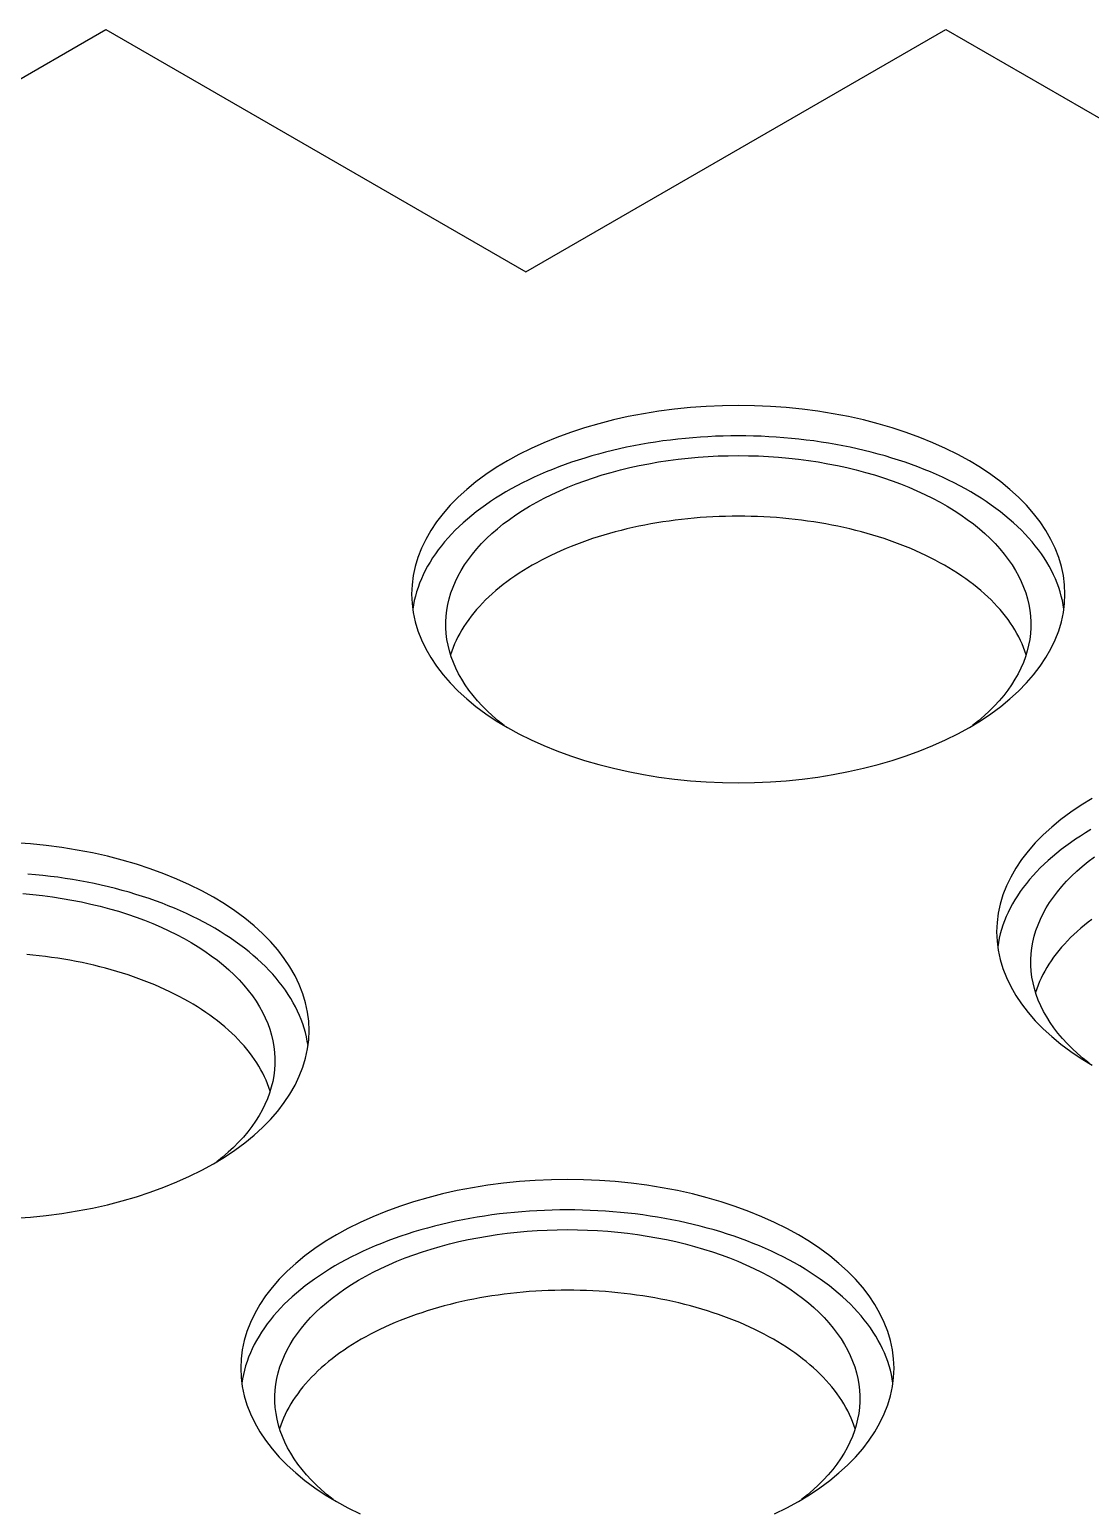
# Model space of a CAD drawing. Extents: x 1.5 to 17.7, y 2.4 to 12.
# Drawn here: x 8.063 to 9.849, y 9.505 to 11.996 of the extents above; entities that cross this region are included whole.
import ezdxf

# ---------------------------------------------------------------- set-up
doc = ezdxf.new("R2010")
doc.units = 0
doc.layers.get('0').update_dxf_attribs({"linetype": 'CONTINUOUS'})

# ---------------------------------------------------------------- blocks, each defined once
blk = doc.blocks.new('A$C44197991')
at = {"color": 0, "linetype": 'CONTINUOUS', "extrusion": (-2e-16, 0.816497, 0.57735)}
for p, q in [((3.6331, -0.1675), (10.3506, 3.7108)), ((10.3506, 3.7108), (11.0577, 3.3026)), ((11.0577, 3.3026), (11.7648, 3.7108)), ((11.7648, 3.7108), (19.8965, -0.984))]:
    blk.add_line(p, q, dxfattribs=at)
at = {"color": 0, "linetype": 'CONTINUOUS'}
for points in [[(11.8043, 2.5355, 0), (11.8229, 2.5468, 0), (11.8405, 2.5586, 0), (11.8571, 2.5709, 0), (11.8727, 2.5836, 0), (11.8871, 2.5968, 0), (11.9004, 2.6104, 0), (11.9125, 2.6243, 0), (11.9235, 2.6385, 0), (11.9332, 2.6531, 0), (11.9417, 2.6679, 0), (11.9489, 2.6829, 0), (11.9548, 2.6981, 0), (11.9594, 2.7135, 0), (11.9627, 2.7289, 0), (11.9647, 2.7445, 0), (11.9653, 2.7601, 0), (11.9647, 2.7756, 0), (11.9627, 2.7912, 0), (11.9594, 2.8066, 0), (11.9548, 2.822, 0), (11.9489, 2.8372, 0), (11.9417, 2.8522, 0), (11.9332, 2.867, 0), (11.9235, 2.8816, 0), (11.9125, 2.8958, 0), (11.9004, 2.9097, 0), (11.8871, 2.9233, 0), (11.8727, 2.9365, 0), (11.8571, 2.9492, 0), (11.8405, 2.9615, 0), (11.8229, 2.9733, 0), (11.8043, 2.9846, 0), (11.7847, 2.9953, 0), (11.7643, 3.0055, 0), (11.743, 3.0151, 0), (11.7209, 3.0241, 0), (11.6981, 3.0324, 0), (11.6746, 3.0401, 0), (11.6505, 3.0471, 0), (11.6258, 3.0534, 0), (11.6006, 3.059, 0), (11.575, 3.0639, 0), (11.549, 3.0681, 0), (11.5226, 3.0715, 0), (11.4961, 3.0742, 0), (11.4693, 3.0761, 0), (11.4423, 3.0772, 0), (11.4153, 3.0776, 0), (11.3884, 3.0772, 0), (11.3614, 3.0761, 0), (11.3346, 3.0742, 0), (11.308, 3.0715, 0), (11.2817, 3.0681, 0), (11.2557, 3.0639, 0), (11.2301, 3.059, 0), (11.2049, 3.0534, 0), (11.1802, 3.0471, 0), (11.1561, 3.0401, 0), (11.1326, 3.0324, 0), (11.1098, 3.0241, 0), (11.0877, 3.0151, 0), (11.0664, 3.0055, 0), (11.046, 2.9953, 0), (11.0264, 2.9846, 0), (11.0078, 2.9733, 0), (10.9902, 2.9615, 0), (10.9736, 2.9492, 0), (10.958, 2.9365, 0), (10.9436, 2.9233, 0), (10.9303, 2.9097, 0), (10.9182, 2.8958, 0), (10.9072, 2.8816, 0), (10.8975, 2.867, 0), (10.889, 2.8522, 0), (10.8818, 2.8372, 0), (10.8759, 2.822, 0), (10.8713, 2.8066, 0), (10.868, 2.7912, 0), (10.866, 2.7756, 0), (10.8653, 2.7601, 0), (10.866, 2.7445, 0), (10.868, 2.7289, 0), (10.8713, 2.7135, 0), (10.8759, 2.6981, 0), (10.8818, 2.6829, 0), (10.889, 2.6679, 0), (10.8975, 2.6531, 0), (10.9072, 2.6385, 0), (10.9182, 2.6243, 0), (10.9303, 2.6104, 0), (10.9436, 2.5968, 0), (10.958, 2.5836, 0), (10.9736, 2.5709, 0), (10.9902, 2.5586, 0), (11.0078, 2.5468, 0), (11.0264, 2.5355, 0), (11.046, 2.5248, 0), (11.0664, 2.5146, 0), (11.0877, 2.505, 0), (11.1098, 2.496, 0), (11.1326, 2.4877, 0), (11.1561, 2.48, 0), (11.1802, 2.473, 0), (11.2049, 2.4667, 0), (11.2301, 2.4611, 0), (11.2557, 2.4562, 0), (11.2817, 2.452, 0), (11.308, 2.4486, 0), (11.3346, 2.4459, 0), (11.3614, 2.444, 0), (11.3884, 2.4429, 0), (11.4153, 2.4425, 0), (11.4423, 2.4429, 0), (11.4693, 2.444, 0), (11.4961, 2.4459, 0), (11.5226, 2.4486, 0), (11.549, 2.452, 0), (11.575, 2.4562, 0), (11.6006, 2.4611, 0), (11.6258, 2.4667, 0), (11.6505, 2.473, 0), (11.6746, 2.48, 0), (11.6981, 2.4877, 0), (11.7209, 2.496, 0), (11.743, 2.505, 0), (11.7643, 2.5146, 0), (11.7847, 2.5248, 0), (11.8043, 2.5355, 0)], [(11.9636, 2.7345, 0), (11.9624, 2.7419, 0), (11.9609, 2.7492, 0), (11.9591, 2.7566, 0), (11.9571, 2.7639, 0), (11.9547, 2.7711, 0), (11.9521, 2.7784, 0), (11.9491, 2.7856, 0), (11.9459, 2.7927, 0), (11.9424, 2.7998, 0), (11.9386, 2.8069, 0), (11.9345, 2.8139, 0), (11.9301, 2.8209, 0), (11.9255, 2.8277, 0), (11.9205, 2.8346, 0), (11.9153, 2.8413, 0), (11.9099, 2.848, 0), (11.9041, 2.8546, 0), (11.8981, 2.8612, 0), (11.8919, 2.8676, 0), (11.8853, 2.874, 0), (11.8786, 2.8802, 0), (11.8715, 2.8864, 0), (11.8642, 2.8925, 0), (11.8567, 2.8985, 0), (11.849, 2.9044, 0), (11.841, 2.9101, 0), (11.8327, 2.9158, 0), (11.8243, 2.9214, 0), (11.8156, 2.9268, 0), (11.8067, 2.9321, 0), (11.7976, 2.9373, 0), (11.7883, 2.9424, 0), (11.7788, 2.9474, 0), (11.7691, 2.9522, 0), (11.7592, 2.9569, 0), (11.7491, 2.9614, 0), (11.7388, 2.9659, 0), (11.7284, 2.9701, 0), (11.7178, 2.9743, 0), (11.707, 2.9783, 0), (11.696, 2.9821, 0), (11.685, 2.9858, 0), (11.6737, 2.9893, 0), (11.6623, 2.9928, 0), (11.6508, 2.996, 0), (11.6392, 2.9991, 0), (11.6274, 3.002, 0), (11.6156, 3.0048, 0), (11.6036, 3.0074, 0), (11.5915, 3.0099, 0), (11.5793, 3.0121, 0), (11.567, 3.0143, 0), (11.5547, 3.0162, 0), (11.5423, 3.018, 0), (11.5298, 3.0196, 0), (11.5172, 3.0211, 0), (11.5046, 3.0224, 0), (11.4919, 3.0235, 0), (11.4792, 3.0244, 0), (11.4665, 3.0252, 0), (11.4537, 3.0258, 0), (11.441, 3.0262, 0), (11.4282, 3.0265, 0), (11.4153, 3.0266, 0), (11.4025, 3.0265, 0), (11.3897, 3.0262, 0), (11.377, 3.0258, 0), (11.3642, 3.0252, 0), (11.3515, 3.0244, 0), (11.3388, 3.0235, 0), (11.3261, 3.0224, 0), (11.3135, 3.0211, 0), (11.3009, 3.0196, 0), (11.2884, 3.018, 0), (11.276, 3.0162, 0), (11.2636, 3.0143, 0), (11.2514, 3.0121, 0), (11.2392, 3.0099, 0), (11.2271, 3.0074, 0), (11.2151, 3.0048, 0), (11.2033, 3.002, 0), (11.1915, 2.9991, 0), (11.1799, 2.996, 0), (11.1684, 2.9928, 0), (11.157, 2.9893, 0), (11.1457, 2.9858, 0), (11.1347, 2.9821, 0), (11.1237, 2.9783, 0), (11.1129, 2.9743, 0), (11.1023, 2.9701, 0), (11.0919, 2.9659, 0), (11.0816, 2.9614, 0), (11.0715, 2.9569, 0), (11.0616, 2.9522, 0), (11.0519, 2.9474, 0), (11.0424, 2.9424, 0), (11.0331, 2.9373, 0), (11.024, 2.9321, 0), (11.0151, 2.9268, 0), (11.0064, 2.9214, 0), (10.998, 2.9158, 0), (10.9897, 2.9101, 0), (10.9817, 2.9044, 0), (10.974, 2.8985, 0), (10.9665, 2.8925, 0), (10.9592, 2.8864, 0), (10.9521, 2.8802, 0), (10.9454, 2.874, 0), (10.9388, 2.8676, 0), (10.9326, 2.8612, 0), (10.9266, 2.8546, 0), (10.9208, 2.848, 0), (10.9154, 2.8413, 0), (10.9102, 2.8346, 0), (10.9052, 2.8277, 0), (10.9006, 2.8209, 0), (10.8962, 2.8139, 0), (10.8921, 2.8069, 0), (10.8883, 2.7998, 0), (10.8848, 2.7927, 0), (10.8816, 2.7856, 0), (10.8786, 2.7784, 0), (10.876, 2.7711, 0), (10.8736, 2.7639, 0), (10.8715, 2.7566, 0), (10.8698, 2.7492, 0), (10.8683, 2.7419, 0), (10.8671, 2.7345, 0)], [(11.0209, 2.5388, 0), (11.0109, 2.5467, 0), (11.0015, 2.5549, 0), (10.9925, 2.5633, 0), (10.984, 2.5718, 0), (10.9761, 2.5805, 0), (10.9686, 2.5893, 0), (10.9617, 2.5983, 0), (10.9554, 2.6074, 0), (10.9496, 2.6167, 0), (10.9443, 2.626, 0), (10.9396, 2.6355, 0), (10.9355, 2.645, 0), (10.9319, 2.6546, 0), (10.929, 2.6643, 0), (10.9266, 2.674, 0), (10.9248, 2.6838, 0), (10.9236, 2.6936, 0), (10.9229, 2.7035, 0), (10.9229, 2.7133, 0), (10.9235, 2.7231, 0), (10.9246, 2.7329, 0), (10.9263, 2.7427, 0), (10.9286, 2.7524, 0), (10.9315, 2.7621, 0), (10.935, 2.7717, 0), (10.939, 2.7813, 0), (10.9436, 2.7908, 0), (10.9488, 2.8001, 0), (10.9545, 2.8094, 0), (10.9608, 2.8185, 0), (10.9676, 2.8275, 0), (10.975, 2.8364, 0), (10.9829, 2.8451, 0), (10.9913, 2.8537, 0), (11.0002, 2.862, 0), (11.0096, 2.8702, 0), (11.0195, 2.8782, 0), (11.0299, 2.886, 0), (11.0407, 2.8936, 0), (11.052, 2.901, 0), (11.0637, 2.9081, 0), (11.0758, 2.915, 0), (11.0884, 2.9217, 0), (11.1013, 2.9281, 0), (11.1146, 2.9342, 0), (11.1283, 2.9401, 0), (11.1423, 2.9457, 0), (11.1566, 2.951, 0), (11.1712, 2.956, 0), (11.1862, 2.9607, 0), (11.2014, 2.9651, 0), (11.2168, 2.9693, 0), (11.2325, 2.9731, 0), (11.2484, 2.9766, 0), (11.2646, 2.9797, 0), (11.2809, 2.9826, 0), (11.2973, 2.9851, 0), (11.3139, 2.9873, 0), (11.3306, 2.9891, 0), (11.3475, 2.9907, 0), (11.3644, 2.9918, 0), (11.3813, 2.9927, 0), (11.3983, 2.9932, 0), (11.4153, 2.9934, 0), (11.4324, 2.9932, 0), (11.4494, 2.9927, 0), (11.4663, 2.9918, 0), (11.4832, 2.9907, 0), (11.5001, 2.9891, 0), (11.5168, 2.9873, 0), (11.5334, 2.9851, 0), (11.5498, 2.9826, 0), (11.5661, 2.9797, 0), (11.5823, 2.9766, 0), (11.5982, 2.9731, 0), (11.6139, 2.9693, 0), (11.6293, 2.9651, 0), (11.6445, 2.9607, 0), (11.6595, 2.956, 0), (11.6741, 2.951, 0), (11.6884, 2.9457, 0), (11.7024, 2.9401, 0), (11.7161, 2.9342, 0), (11.7294, 2.9281, 0), (11.7423, 2.9217, 0), (11.7549, 2.915, 0), (11.767, 2.9081, 0), (11.7787, 2.901, 0), (11.79, 2.8936, 0), (11.8008, 2.886, 0), (11.8112, 2.8782, 0), (11.8211, 2.8702, 0), (11.8305, 2.862, 0), (11.8394, 2.8537, 0), (11.8478, 2.8451, 0), (11.8557, 2.8364, 0), (11.863, 2.8275, 0), (11.8699, 2.8185, 0), (11.8762, 2.8094, 0), (11.8819, 2.8001, 0), (11.8871, 2.7908, 0), (11.8917, 2.7813, 0), (11.8957, 2.7717, 0), (11.8992, 2.7621, 0), (11.9021, 2.7524, 0), (11.9044, 2.7427, 0), (11.9061, 2.7329, 0), (11.9072, 2.7231, 0), (11.9078, 2.7133, 0), (11.9078, 2.7035, 0), (11.9071, 2.6936, 0), (11.9059, 2.6838, 0), (11.9041, 2.674, 0), (11.9017, 2.6643, 0), (11.8988, 2.6546, 0), (11.8952, 2.645, 0), (11.8911, 2.6355, 0), (11.8864, 2.626, 0), (11.8811, 2.6167, 0), (11.8753, 2.6074, 0), (11.869, 2.5983, 0), (11.8621, 2.5893, 0), (11.8546, 2.5805, 0), (11.8467, 2.5718, 0), (11.8382, 2.5633, 0), (11.8292, 2.5549, 0), (11.8198, 2.5467, 0), (11.8098, 2.5388, 0)], [(11.8999, 2.658, 0), (11.8978, 2.6641, 0), (11.8956, 2.6701, 0), (11.8931, 2.6761, 0), (11.8904, 2.6821, 0), (11.8874, 2.688, 0), (11.8843, 2.6939, 0), (11.8809, 2.6998, 0), (11.8773, 2.7056, 0), (11.8735, 2.7114, 0), (11.8694, 2.7171, 0), (11.8652, 2.7228, 0), (11.8607, 2.7284, 0), (11.856, 2.7339, 0), (11.8511, 2.7394, 0), (11.8461, 2.7449, 0), (11.8408, 2.7502, 0), (11.8353, 2.7555, 0), (11.8296, 2.7608, 0), (11.8237, 2.7659, 0), (11.8176, 2.771, 0), (11.8114, 2.776, 0), (11.8049, 2.7809, 0), (11.7983, 2.7858, 0), (11.7915, 2.7905, 0), (11.7845, 2.7952, 0), (11.7773, 2.7998, 0), (11.7699, 2.8043, 0), (11.7624, 2.8087, 0), (11.7548, 2.813, 0), (11.7469, 2.8172, 0), (11.7389, 2.8213, 0), (11.7308, 2.8253, 0), (11.7225, 2.8292, 0), (11.7141, 2.833, 0), (11.7055, 2.8367, 0), (11.6968, 2.8403, 0), (11.6879, 2.8438, 0), (11.679, 2.8472, 0), (11.6699, 2.8504, 0), (11.6607, 2.8535, 0), (11.6513, 2.8565, 0), (11.6419, 2.8594, 0), (11.6323, 2.8622, 0), (11.6227, 2.8649, 0), (11.6129, 2.8674, 0), (11.6031, 2.8699, 0), (11.5931, 2.8721, 0), (11.5831, 2.8743, 0), (11.573, 2.8763, 0), (11.5628, 2.8783, 0), (11.5526, 2.8801, 0), (11.5423, 2.8817, 0), (11.5319, 2.8832, 0), (11.5215, 2.8846, 0), (11.511, 2.8859, 0), (11.5005, 2.887, 0), (11.49, 2.888, 0), (11.4794, 2.8889, 0), (11.4687, 2.8896, 0), (11.4581, 2.8902, 0), (11.4474, 2.8907, 0), (11.4367, 2.891, 0), (11.426, 2.8912, 0), (11.4153, 2.8913, 0), (11.4047, 2.8912, 0), (11.394, 2.891, 0), (11.3833, 2.8907, 0), (11.3726, 2.8902, 0), (11.362, 2.8896, 0), (11.3513, 2.8889, 0), (11.3407, 2.888, 0), (11.3302, 2.887, 0), (11.3197, 2.8859, 0), (11.3092, 2.8846, 0), (11.2988, 2.8832, 0), (11.2884, 2.8817, 0), (11.2781, 2.8801, 0), (11.2679, 2.8783, 0), (11.2577, 2.8763, 0), (11.2476, 2.8743, 0), (11.2376, 2.8721, 0), (11.2276, 2.8699, 0), (11.2178, 2.8674, 0), (11.208, 2.8649, 0), (11.1984, 2.8622, 0), (11.1888, 2.8594, 0), (11.1794, 2.8565, 0), (11.17, 2.8535, 0), (11.1608, 2.8504, 0), (11.1517, 2.8472, 0), (11.1428, 2.8438, 0), (11.1339, 2.8403, 0), (11.1252, 2.8367, 0), (11.1166, 2.833, 0), (11.1082, 2.8292, 0), (11.0999, 2.8253, 0), (11.0918, 2.8213, 0), (11.0838, 2.8172, 0), (11.0759, 2.813, 0), (11.0683, 2.8087, 0), (11.0608, 2.8043, 0), (11.0534, 2.7998, 0), (11.0462, 2.7952, 0), (11.0392, 2.7905, 0), (11.0324, 2.7858, 0), (11.0258, 2.7809, 0), (11.0193, 2.776, 0), (11.0131, 2.771, 0), (11.007, 2.7659, 0), (11.0011, 2.7608, 0), (10.9954, 2.7555, 0), (10.9899, 2.7502, 0), (10.9846, 2.7449, 0), (10.9796, 2.7394, 0), (10.9747, 2.7339, 0), (10.97, 2.7284, 0), (10.9655, 2.7228, 0), (10.9613, 2.7171, 0), (10.9572, 2.7114, 0), (10.9534, 2.7056, 0), (10.9498, 2.6998, 0), (10.9464, 2.6939, 0), (10.9433, 2.688, 0), (10.9403, 2.6821, 0), (10.9376, 2.6761, 0), (10.9351, 2.6701, 0), (10.9329, 2.6641, 0), (10.9308, 2.658, 0)], [(12.0113, 2.416, 0), (11.9927, 2.4047, 0), (11.9751, 2.3929, 0), (11.9585, 2.3806, 0), (11.9429, 2.3678, 0), (11.9285, 2.3547, 0), (11.9152, 2.3411, 0), (11.9031, 2.3272, 0), (11.8921, 2.3129, 0), (11.8824, 2.2984, 0), (11.8739, 2.2836, 0), (11.8667, 2.2686, 0), (11.8608, 2.2534, 0), (11.8562, 2.238, 0), (11.8529, 2.2226, 0), (11.8509, 2.207, 0), (11.8502, 2.1914, 0), (11.8509, 2.1759, 0), (11.8529, 2.1603, 0), (11.8562, 2.1448, 0), (11.8608, 2.1295, 0), (11.8667, 2.1143, 0), (11.8739, 2.0993, 0), (11.8824, 2.0844, 0), (11.8921, 2.0699, 0), (11.9031, 2.0557, 0), (11.9152, 2.0417, 0), (11.9285, 2.0282, 0), (11.9429, 2.015, 0), (11.9585, 2.0023, 0), (11.9751, 1.99, 0), (11.9927, 1.9782, 0), (12.0113, 1.9669, 0)], [(12.0089, 2.3635, 0), (12, 2.3582, 0), (11.9913, 2.3527, 0), (11.9829, 2.3472, 0), (11.9746, 2.3415, 0), (11.9666, 2.3357, 0), (11.9589, 2.3299, 0), (11.9514, 2.3239, 0), (11.9441, 2.3178, 0), (11.937, 2.3116, 0), (11.9303, 2.3053, 0), (11.9237, 2.299, 0), (11.9175, 2.2925, 0), (11.9115, 2.286, 0), (11.9057, 2.2794, 0), (11.9003, 2.2727, 0), (11.8951, 2.2659, 0), (11.8901, 2.2591, 0), (11.8855, 2.2522, 0), (11.8811, 2.2453, 0), (11.877, 2.2383, 0), (11.8732, 2.2312, 0), (11.8697, 2.2241, 0), (11.8665, 2.2169, 0), (11.8635, 2.2097, 0), (11.8609, 2.2025, 0), (11.8585, 2.1952, 0), (11.8564, 2.1879, 0), (11.8547, 2.1806, 0), (11.8532, 2.1733, 0), (11.852, 2.1659, 0)], [(12.0058, 1.9701, 0), (11.9958, 1.9781, 0), (11.9864, 1.9863, 0), (11.9774, 1.9946, 0), (11.9689, 2.0032, 0), (11.961, 2.0118, 0), (11.9535, 2.0207, 0), (11.9466, 2.0297, 0), (11.9403, 2.0388, 0), (11.9345, 2.048, 0), (11.9292, 2.0574, 0), (11.9245, 2.0668, 0), (11.9204, 2.0764, 0), (11.9168, 2.086, 0), (11.9139, 2.0957, 0), (11.9115, 2.1054, 0), (11.9097, 2.1152, 0), (11.9085, 2.125, 0), (11.9078, 2.1348, 0), (11.9078, 2.1446, 0), (11.9084, 2.1545, 0), (11.9095, 2.1643, 0), (11.9112, 2.1741, 0), (11.9135, 2.1838, 0), (11.9164, 2.1935, 0), (11.9199, 2.2031, 0), (11.9239, 2.2127, 0), (11.9285, 2.2221, 0), (11.9337, 2.2315, 0), (11.9394, 2.2407, 0), (11.9457, 2.2499, 0), (11.9525, 2.2589, 0), (11.9599, 2.2677, 0), (11.9678, 2.2765, 0), (11.9762, 2.285, 0), (11.9851, 2.2934, 0), (11.9945, 2.3016, 0), (12.0044, 2.3096, 0), (12.0148, 2.3174, 0)], [(10.5315, 1.8007, 0), (10.5501, 1.812, 0), (10.5677, 1.8238, 0), (10.5843, 1.836, 0), (10.5999, 1.8488, 0), (10.6143, 1.862, 0), (10.6276, 1.8755, 0), (10.6398, 1.8895, 0), (10.6507, 1.9037, 0), (10.6604, 1.9182, 0), (10.6689, 1.933, 0), (10.6761, 1.9481, 0), (10.682, 1.9633, 0), (10.6866, 1.9786, 0), (10.6899, 1.9941, 0), (10.6919, 2.0096, 0), (10.6926, 2.0252, 0), (10.6919, 2.0408, 0), (10.6899, 2.0563, 0), (10.6866, 2.0718, 0), (10.682, 2.0872, 0), (10.6761, 2.1024, 0), (10.6689, 2.1174, 0), (10.6604, 2.1322, 0), (10.6507, 2.1467, 0), (10.6398, 2.161, 0), (10.6276, 2.1749, 0), (10.6143, 2.1885, 0), (10.5999, 2.2016, 0), (10.5843, 2.2144, 0), (10.5677, 2.2267, 0), (10.5501, 2.2385, 0), (10.5315, 2.2498, 0), (10.5119, 2.2605, 0), (10.4915, 2.2707, 0), (10.4702, 2.2803, 0), (10.4481, 2.2892, 0), (10.4253, 2.2976, 0), (10.4018, 2.3053, 0), (10.3777, 2.3123, 0), (10.353, 2.3186, 0), (10.3278, 2.3242, 0), (10.3022, 2.3291, 0), (10.2762, 2.3332, 0), (10.2499, 2.3367, 0), (10.2233, 2.3393, 0), (10.1965, 2.3412, 0)], [(10.1965, 1.7092, 0), (10.2233, 1.7111, 0), (10.2499, 1.7138, 0), (10.2762, 1.7172, 0), (10.3022, 1.7213, 0), (10.3278, 1.7262, 0), (10.353, 1.7318, 0), (10.3777, 1.7382, 0), (10.4018, 1.7452, 0), (10.4253, 1.7529, 0), (10.4481, 1.7612, 0), (10.4702, 1.7702, 0), (10.4915, 1.7797, 0), (10.5119, 1.7899, 0), (10.5315, 1.8007, 0)], [(12.0107, 2.2123, 0), (12.0042, 2.2074, 0), (11.998, 2.2024, 0), (11.9919, 2.1973, 0), (11.986, 2.1921, 0), (11.9803, 2.1869, 0), (11.9748, 2.1816, 0), (11.9695, 2.1762, 0), (11.9645, 2.1708, 0), (11.9596, 2.1653, 0), (11.9549, 2.1597, 0), (11.9504, 2.1541, 0), (11.9462, 2.1485, 0), (11.9421, 2.1427, 0), (11.9383, 2.137, 0), (11.9347, 2.1311, 0), (11.9313, 2.1253, 0), (11.9282, 2.1194, 0), (11.9252, 2.1134, 0), (11.9225, 2.1075, 0), (11.92, 2.1015, 0), (11.9178, 2.0954, 0), (11.9157, 2.0894, 0)], [(10.6908, 1.9997, 0), (10.6896, 2.0071, 0), (10.6881, 2.0144, 0), (10.6864, 2.0217, 0), (10.6843, 2.029, 0), (10.6819, 2.0363, 0), (10.6793, 2.0435, 0), (10.6763, 2.0507, 0), (10.6731, 2.0579, 0), (10.6696, 2.065, 0), (10.6658, 2.072, 0), (10.6617, 2.0791, 0), (10.6573, 2.086, 0), (10.6527, 2.0929, 0), (10.6477, 2.0997, 0), (10.6425, 2.1065, 0), (10.6371, 2.1132, 0), (10.6313, 2.1198, 0), (10.6253, 2.1263, 0), (10.6191, 2.1328, 0), (10.6125, 2.1391, 0), (10.6058, 2.1454, 0), (10.5987, 2.1516, 0), (10.5915, 2.1577, 0), (10.5839, 2.1637, 0), (10.5762, 2.1695, 0), (10.5682, 2.1753, 0), (10.5599, 2.181, 0), (10.5515, 2.1865, 0), (10.5428, 2.192, 0), (10.5339, 2.1973, 0), (10.5248, 2.2025, 0), (10.5155, 2.2076, 0), (10.506, 2.2125, 0), (10.4963, 2.2173, 0), (10.4864, 2.222, 0), (10.4763, 2.2266, 0), (10.466, 2.231, 0), (10.4556, 2.2353, 0), (10.445, 2.2394, 0), (10.4342, 2.2434, 0), (10.4233, 2.2473, 0), (10.4122, 2.251, 0), (10.4009, 2.2545, 0), (10.3896, 2.2579, 0), (10.378, 2.2612, 0), (10.3664, 2.2642, 0), (10.3546, 2.2672, 0), (10.3428, 2.2699, 0), (10.3308, 2.2725, 0), (10.3187, 2.275, 0), (10.3065, 2.2773, 0), (10.2943, 2.2794, 0), (10.2819, 2.2814, 0), (10.2695, 2.2832, 0), (10.257, 2.2848, 0), (10.2444, 2.2862, 0), (10.2318, 2.2875, 0), (10.2192, 2.2886, 0)], [(10.2105, 2.2558, 0), (10.2273, 2.2543, 0), (10.244, 2.2524, 0), (10.2606, 2.2502, 0), (10.2771, 2.2477, 0), (10.2933, 2.2449, 0), (10.3095, 2.2417, 0), (10.3254, 2.2382, 0), (10.3411, 2.2344, 0), (10.3565, 2.2303, 0), (10.3717, 2.2259, 0), (10.3867, 2.2211, 0), (10.4013, 2.2161, 0), (10.4157, 2.2108, 0), (10.4297, 2.2052, 0), (10.4433, 2.1993, 0), (10.4566, 2.1932, 0), (10.4695, 2.1868, 0), (10.4821, 2.1802, 0), (10.4942, 2.1733, 0), (10.5059, 2.1661, 0), (10.5172, 2.1588, 0), (10.528, 2.1512, 0), (10.5384, 2.1434, 0), (10.5483, 2.1354, 0), (10.5577, 2.1272, 0), (10.5666, 2.1188, 0), (10.575, 2.1103, 0), (10.5829, 2.1015, 0), (10.5903, 2.0927, 0), (10.5971, 2.0837, 0), (10.6034, 2.0745, 0), (10.6091, 2.0653, 0), (10.6143, 2.0559, 0), (10.6189, 2.0465, 0), (10.6229, 2.0369, 0), (10.6264, 2.0273, 0), (10.6293, 2.0176, 0), (10.6316, 2.0078, 0), (10.6333, 1.9981, 0), (10.6345, 1.9883, 0), (10.635, 1.9784, 0), (10.635, 1.9686, 0), (10.6343, 1.9588, 0), (10.6331, 1.949, 0), (10.6313, 1.9392, 0), (10.6289, 1.9295, 0), (10.626, 1.9198, 0), (10.6224, 1.9102, 0), (10.6183, 1.9006, 0), (10.6136, 1.8912, 0), (10.6084, 1.8818, 0), (10.6025, 1.8726, 0), (10.5962, 1.8635, 0), (10.5893, 1.8545, 0), (10.5819, 1.8456, 0), (10.5739, 1.8369, 0), (10.5654, 1.8284, 0), (10.5564, 1.8201, 0), (10.547, 1.8119, 0), (10.537, 1.8039, 0)], [(10.6271, 1.9231, 0), (10.625, 1.9292, 0), (10.6228, 1.9352, 0), (10.6203, 1.9413, 0), (10.6176, 1.9472, 0), (10.6146, 1.9532, 0), (10.6115, 1.9591, 0), (10.6081, 1.9649, 0), (10.6045, 1.9708, 0), (10.6007, 1.9765, 0), (10.5966, 1.9822, 0), (10.5924, 1.9879, 0), (10.5879, 1.9935, 0), (10.5832, 1.9991, 0), (10.5784, 2.0046, 0), (10.5733, 2.01, 0), (10.568, 2.0154, 0), (10.5625, 2.0207, 0), (10.5568, 2.0259, 0), (10.5509, 2.0311, 0), (10.5448, 2.0362, 0), (10.5386, 2.0412, 0), (10.5321, 2.0461, 0), (10.5255, 2.0509, 0), (10.5187, 2.0557, 0), (10.5117, 2.0604, 0), (10.5045, 2.065, 0), (10.4972, 2.0694, 0), (10.4896, 2.0739, 0), (10.482, 2.0782, 0), (10.4741, 2.0824, 0), (10.4662, 2.0865, 0), (10.458, 2.0905, 0), (10.4497, 2.0944, 0), (10.4413, 2.0982, 0), (10.4327, 2.1019, 0), (10.424, 2.1055, 0), (10.4152, 2.1089, 0), (10.4062, 2.1123, 0), (10.3971, 2.1155, 0), (10.3879, 2.1187, 0), (10.3785, 2.1217, 0), (10.3691, 2.1246, 0), (10.3595, 2.1274, 0), (10.3499, 2.1301, 0), (10.3401, 2.1326, 0), (10.3303, 2.135, 0), (10.3203, 2.1373, 0), (10.3103, 2.1395, 0), (10.3002, 2.1415, 0), (10.29, 2.1434, 0), (10.2798, 2.1452, 0), (10.2695, 2.1469, 0), (10.2591, 2.1484, 0), (10.2487, 2.1498, 0), (10.2382, 2.1511, 0), (10.2277, 2.1522, 0), (10.2172, 2.1532, 0)], [(11.5164, 1.2321, 0), (11.535, 1.2433, 0), (11.5526, 1.2551, 0), (11.5692, 1.2674, 0), (11.5848, 1.2802, 0), (11.5992, 1.2933, 0), (11.6125, 1.3069, 0), (11.6247, 1.3208, 0), (11.6356, 1.3351, 0), (11.6453, 1.3496, 0), (11.6538, 1.3644, 0), (11.661, 1.3794, 0), (11.6669, 1.3946, 0), (11.6715, 1.41, 0), (11.6748, 1.4255, 0), (11.6768, 1.441, 0), (11.6775, 1.4566, 0), (11.6768, 1.4722, 0), (11.6748, 1.4877, 0), (11.6715, 1.5032, 0), (11.6669, 1.5185, 0), (11.661, 1.5337, 0), (11.6538, 1.5488, 0), (11.6453, 1.5636, 0), (11.6356, 1.5781, 0), (11.6247, 1.5923, 0), (11.6125, 1.6063, 0), (11.5992, 1.6198, 0), (11.5848, 1.633, 0), (11.5692, 1.6457, 0), (11.5526, 1.658, 0), (11.535, 1.6698, 0), (11.5164, 1.6811, 0), (11.4968, 1.6919, 0), (11.4764, 1.7021, 0), (11.4551, 1.7116, 0), (11.433, 1.7206, 0), (11.4102, 1.7289, 0), (11.3867, 1.7366, 0), (11.3626, 1.7436, 0), (11.3379, 1.7499, 0), (11.3127, 1.7556, 0), (11.2871, 1.7605, 0), (11.2611, 1.7646, 0), (11.2348, 1.768, 0), (11.2082, 1.7707, 0), (11.1814, 1.7726, 0), (11.1544, 1.7737, 0), (11.1275, 1.7741, 0), (11.1005, 1.7737, 0), (11.0735, 1.7726, 0), (11.0468, 1.7707, 0), (11.0202, 1.768, 0), (10.9938, 1.7646, 0), (10.9678, 1.7605, 0), (10.9422, 1.7556, 0), (10.917, 1.7499, 0), (10.8923, 1.7436, 0), (10.8682, 1.7366, 0), (10.8447, 1.7289, 0), (10.8219, 1.7206, 0), (10.7998, 1.7116, 0), (10.7785, 1.7021, 0), (10.7581, 1.6919, 0), (10.7385, 1.6811, 0), (10.7199, 1.6698, 0), (10.7023, 1.658, 0), (10.6857, 1.6457, 0), (10.6701, 1.633, 0), (10.6557, 1.6198, 0), (10.6424, 1.6063, 0), (10.6303, 1.5923, 0), (10.6193, 1.5781, 0), (10.6096, 1.5636, 0), (10.6011, 1.5488, 0), (10.5939, 1.5337, 0), (10.588, 1.5185, 0), (10.5834, 1.5032, 0), (10.5801, 1.4877, 0), (10.5781, 1.4722, 0), (10.5775, 1.4566, 0), (10.5781, 1.441, 0), (10.5801, 1.4255, 0), (10.5834, 1.41, 0), (10.588, 1.3946, 0), (10.5939, 1.3794, 0), (10.6011, 1.3644, 0), (10.6096, 1.3496, 0), (10.6193, 1.3351, 0), (10.6303, 1.3208, 0), (10.6424, 1.3069, 0), (10.6557, 1.2933, 0), (10.6701, 1.2802, 0), (10.6857, 1.2674, 0), (10.7023, 1.2551, 0), (10.7199, 1.2433, 0), (10.7385, 1.2321, 0), (10.7581, 1.2213, 0), (10.7785, 1.2111, 0)], [(11.4764, 1.2111, 0), (11.4968, 1.2213, 0), (11.5164, 1.2321, 0)], [(11.6757, 1.4311, 0), (11.6745, 1.4384, 0), (11.673, 1.4458, 0), (11.6713, 1.4531, 0), (11.6692, 1.4604, 0), (11.6668, 1.4677, 0), (11.6642, 1.4749, 0), (11.6612, 1.4821, 0), (11.658, 1.4892, 0), (11.6545, 1.4964, 0), (11.6507, 1.5034, 0), (11.6466, 1.5104, 0), (11.6422, 1.5174, 0), (11.6376, 1.5243, 0), (11.6326, 1.5311, 0), (11.6274, 1.5378, 0), (11.622, 1.5445, 0), (11.6162, 1.5512, 0), (11.6102, 1.5577, 0), (11.604, 1.5641, 0), (11.5974, 1.5705, 0), (11.5907, 1.5768, 0), (11.5836, 1.5829, 0), (11.5764, 1.589, 0), (11.5688, 1.595, 0), (11.5611, 1.6009, 0), (11.5531, 1.6067, 0), (11.5448, 1.6123, 0), (11.5364, 1.6179, 0), (11.5277, 1.6233, 0), (11.5188, 1.6287, 0), (11.5097, 1.6339, 0), (11.5004, 1.6389, 0), (11.4909, 1.6439, 0), (11.4812, 1.6487, 0), (11.4713, 1.6534, 0), (11.4612, 1.658, 0), (11.4509, 1.6624, 0), (11.4405, 1.6666, 0), (11.4299, 1.6708, 0), (11.4191, 1.6748, 0), (11.4082, 1.6786, 0), (11.3971, 1.6823, 0), (11.3858, 1.6859, 0), (11.3745, 1.6893, 0), (11.3629, 1.6925, 0), (11.3513, 1.6956, 0), (11.3395, 1.6985, 0), (11.3277, 1.7013, 0), (11.3157, 1.7039, 0), (11.3036, 1.7064, 0), (11.2914, 1.7087, 0), (11.2792, 1.7108, 0), (11.2668, 1.7127, 0), (11.2544, 1.7145, 0), (11.2419, 1.7162, 0), (11.2293, 1.7176, 0), (11.2167, 1.7189, 0), (11.2041, 1.72, 0), (11.1914, 1.7209, 0), (11.1786, 1.7217, 0), (11.1658, 1.7223, 0), (11.1531, 1.7228, 0), (11.1403, 1.723, 0), (11.1275, 1.7231, 0), (11.1146, 1.723, 0), (11.1018, 1.7228, 0), (11.0891, 1.7223, 0), (11.0763, 1.7217, 0), (11.0636, 1.7209, 0), (11.0509, 1.72, 0), (11.0382, 1.7189, 0), (11.0256, 1.7176, 0), (11.013, 1.7162, 0), (11.0005, 1.7145, 0), (10.9881, 1.7127, 0), (10.9758, 1.7108, 0), (10.9635, 1.7087, 0), (10.9513, 1.7064, 0), (10.9392, 1.7039, 0), (10.9272, 1.7013, 0), (10.9154, 1.6985, 0), (10.9036, 1.6956, 0), (10.892, 1.6925, 0), (10.8805, 1.6893, 0), (10.8691, 1.6859, 0), (10.8579, 1.6823, 0), (10.8468, 1.6786, 0), (10.8358, 1.6748, 0), (10.825, 1.6708, 0), (10.8144, 1.6666, 0), (10.804, 1.6624, 0), (10.7937, 1.658, 0), (10.7836, 1.6534, 0), (10.7737, 1.6487, 0), (10.764, 1.6439, 0), (10.7545, 1.6389, 0), (10.7452, 1.6339, 0), (10.7361, 1.6287, 0), (10.7272, 1.6233, 0), (10.7185, 1.6179, 0), (10.7101, 1.6123, 0), (10.7018, 1.6067, 0), (10.6938, 1.6009, 0), (10.6861, 1.595, 0), (10.6786, 1.589, 0), (10.6713, 1.5829, 0), (10.6643, 1.5768, 0), (10.6575, 1.5705, 0), (10.6509, 1.5641, 0), (10.6447, 1.5577, 0), (10.6387, 1.5512, 0), (10.6329, 1.5445, 0), (10.6275, 1.5378, 0), (10.6223, 1.5311, 0), (10.6173, 1.5243, 0), (10.6127, 1.5174, 0), (10.6083, 1.5104, 0), (10.6042, 1.5034, 0), (10.6004, 1.4964, 0), (10.5969, 1.4892, 0), (10.5937, 1.4821, 0), (10.5907, 1.4749, 0), (10.5881, 1.4677, 0), (10.5857, 1.4604, 0), (10.5837, 1.4531, 0), (10.5819, 1.4458, 0), (10.5804, 1.4384, 0), (10.5792, 1.4311, 0)], [(10.733, 1.2353, 0), (10.723, 1.2433, 0), (10.7136, 1.2514, 0), (10.7046, 1.2598, 0), (10.6961, 1.2683, 0), (10.6882, 1.277, 0), (10.6807, 1.2858, 0), (10.6738, 1.2948, 0), (10.6675, 1.3039, 0), (10.6617, 1.3132, 0), (10.6564, 1.3225, 0), (10.6517, 1.332, 0), (10.6476, 1.3415, 0), (10.6441, 1.3512, 0), (10.6411, 1.3608, 0), (10.6387, 1.3706, 0), (10.6369, 1.3803, 0), (10.6357, 1.3901, 0), (10.6351, 1.4, 0), (10.635, 1.4098, 0), (10.6356, 1.4196, 0), (10.6367, 1.4294, 0), (10.6384, 1.4392, 0), (10.6407, 1.4489, 0), (10.6436, 1.4586, 0), (10.6471, 1.4683, 0), (10.6511, 1.4778, 0), (10.6557, 1.4873, 0), (10.6609, 1.4966, 0), (10.6666, 1.5059, 0), (10.6729, 1.515, 0), (10.6798, 1.524, 0), (10.6871, 1.5329, 0), (10.695, 1.5416, 0), (10.7034, 1.5502, 0), (10.7123, 1.5586, 0), (10.7217, 1.5667, 0), (10.7316, 1.5747, 0), (10.742, 1.5825, 0), (10.7528, 1.5901, 0), (10.7641, 1.5975, 0), (10.7758, 1.6046, 0), (10.7879, 1.6115, 0), (10.8005, 1.6182, 0), (10.8134, 1.6246, 0), (10.8267, 1.6307, 0), (10.8404, 1.6366, 0), (10.8544, 1.6422, 0), (10.8687, 1.6475, 0), (10.8833, 1.6525, 0), (10.8983, 1.6572, 0), (10.9135, 1.6617, 0), (10.9289, 1.6658, 0), (10.9446, 1.6696, 0), (10.9605, 1.6731, 0), (10.9767, 1.6762, 0), (10.993, 1.6791, 0), (11.0094, 1.6816, 0), (11.026, 1.6838, 0), (11.0427, 1.6857, 0), (11.0596, 1.6872, 0), (11.0765, 1.6884, 0), (11.0934, 1.6892, 0), (11.1104, 1.6897, 0), (11.1275, 1.6899, 0), (11.1445, 1.6897, 0), (11.1615, 1.6892, 0), (11.1784, 1.6884, 0), (11.1954, 1.6872, 0), (11.2122, 1.6857, 0), (11.2289, 1.6838, 0), (11.2455, 1.6816, 0), (11.2619, 1.6791, 0), (11.2782, 1.6762, 0), (11.2944, 1.6731, 0), (11.3103, 1.6696, 0), (11.326, 1.6658, 0), (11.3414, 1.6617, 0), (11.3566, 1.6572, 0), (11.3716, 1.6525, 0), (11.3862, 1.6475, 0), (11.4005, 1.6422, 0), (11.4146, 1.6366, 0), (11.4282, 1.6307, 0), (11.4415, 1.6246, 0), (11.4544, 1.6182, 0), (11.467, 1.6115, 0), (11.4791, 1.6046, 0), (11.4908, 1.5975, 0), (11.5021, 1.5901, 0), (11.5129, 1.5825, 0), (11.5233, 1.5747, 0), (11.5332, 1.5667, 0), (11.5426, 1.5586, 0), (11.5515, 1.5502, 0), (11.5599, 1.5416, 0), (11.5678, 1.5329, 0), (11.5752, 1.524, 0), (11.582, 1.515, 0), (11.5883, 1.5059, 0), (11.594, 1.4966, 0), (11.5992, 1.4873, 0), (11.6038, 1.4778, 0), (11.6078, 1.4683, 0), (11.6113, 1.4586, 0), (11.6142, 1.4489, 0), (11.6165, 1.4392, 0), (11.6182, 1.4294, 0), (11.6194, 1.4196, 0), (11.6199, 1.4098, 0), (11.6199, 1.4, 0), (11.6192, 1.3901, 0), (11.618, 1.3803, 0), (11.6162, 1.3706, 0), (11.6138, 1.3608, 0), (11.6109, 1.3512, 0), (11.6073, 1.3415, 0), (11.6032, 1.332, 0), (11.5985, 1.3225, 0), (11.5933, 1.3132, 0), (11.5874, 1.3039, 0), (11.5811, 1.2948, 0), (11.5742, 1.2858, 0), (11.5668, 1.277, 0), (11.5588, 1.2683, 0), (11.5503, 1.2598, 0), (11.5413, 1.2514, 0), (11.5319, 1.2433, 0), (11.5219, 1.2353, 0)], [(11.612, 1.3545, 0), (11.6099, 1.3606, 0), (11.6077, 1.3666, 0), (11.6052, 1.3726, 0), (11.6025, 1.3786, 0), (11.5995, 1.3845, 0), (11.5964, 1.3904, 0), (11.593, 1.3963, 0), (11.5894, 1.4021, 0), (11.5856, 1.4079, 0), (11.5815, 1.4136, 0), (11.5773, 1.4193, 0), (11.5728, 1.4249, 0), (11.5681, 1.4304, 0), (11.5633, 1.436, 0), (11.5582, 1.4414, 0), (11.5529, 1.4467, 0), (11.5474, 1.4521, 0), (11.5417, 1.4573, 0), (11.5358, 1.4624, 0), (11.5297, 1.4675, 0), (11.5235, 1.4725, 0), (11.517, 1.4775, 0), (11.5104, 1.4823, 0), (11.5036, 1.4871, 0), (11.4966, 1.4917, 0), (11.4894, 1.4963, 0), (11.4821, 1.5008, 0), (11.4745, 1.5052, 0), (11.4669, 1.5095, 0), (11.459, 1.5137, 0), (11.4511, 1.5178, 0), (11.4429, 1.5218, 0), (11.4346, 1.5257, 0), (11.4262, 1.5295, 0), (11.4176, 1.5333, 0), (11.4089, 1.5368, 0), (11.4001, 1.5403, 0), (11.3911, 1.5437, 0), (11.382, 1.5469, 0), (11.3728, 1.55, 0), (11.3634, 1.5531, 0), (11.354, 1.556, 0), (11.3444, 1.5588, 0), (11.3348, 1.5614, 0), (11.325, 1.5639, 0), (11.3152, 1.5664, 0), (11.3052, 1.5687, 0), (11.2952, 1.5708, 0), (11.2851, 1.5729, 0), (11.2749, 1.5748, 0), (11.2647, 1.5766, 0), (11.2544, 1.5782, 0), (11.244, 1.5797, 0), (11.2336, 1.5812, 0), (11.2231, 1.5824, 0), (11.2126, 1.5836, 0), (11.2021, 1.5845, 0), (11.1915, 1.5854, 0), (11.1808, 1.5862, 0), (11.1702, 1.5868, 0), (11.1595, 1.5872, 0), (11.1488, 1.5876, 0), (11.1382, 1.5878, 0), (11.1275, 1.5878, 0), (11.1168, 1.5878, 0), (11.1061, 1.5876, 0), (11.0954, 1.5872, 0), (11.0847, 1.5868, 0), (11.0741, 1.5862, 0), (11.0634, 1.5854, 0), (11.0528, 1.5845, 0), (11.0423, 1.5836, 0), (11.0318, 1.5824, 0), (11.0213, 1.5812, 0), (11.0109, 1.5797, 0), (11.0005, 1.5782, 0), (10.9902, 1.5766, 0), (10.98, 1.5748, 0), (10.9698, 1.5729, 0), (10.9597, 1.5708, 0), (10.9497, 1.5687, 0), (10.9397, 1.5664, 0), (10.9299, 1.5639, 0), (10.9201, 1.5614, 0), (10.9105, 1.5588, 0), (10.9009, 1.556, 0), (10.8915, 1.5531, 0), (10.8822, 1.55, 0), (10.8729, 1.5469, 0), (10.8638, 1.5437, 0), (10.8549, 1.5403, 0), (10.846, 1.5368, 0), (10.8373, 1.5333, 0), (10.8287, 1.5295, 0), (10.8203, 1.5257, 0), (10.812, 1.5218, 0), (10.8039, 1.5178, 0), (10.7959, 1.5137, 0), (10.788, 1.5095, 0), (10.7804, 1.5052, 0), (10.7729, 1.5008, 0), (10.7655, 1.4963, 0), (10.7583, 1.4917, 0), (10.7514, 1.4871, 0), (10.7445, 1.4823, 0), (10.7379, 1.4775, 0), (10.7314, 1.4725, 0), (10.7252, 1.4675, 0), (10.7191, 1.4624, 0), (10.7132, 1.4573, 0), (10.7075, 1.4521, 0), (10.702, 1.4467, 0), (10.6967, 1.4414, 0), (10.6917, 1.436, 0), (10.6868, 1.4304, 0), (10.6821, 1.4249, 0), (10.6776, 1.4193, 0), (10.6734, 1.4136, 0), (10.6694, 1.4079, 0), (10.6655, 1.4021, 0), (10.6619, 1.3963, 0), (10.6586, 1.3904, 0), (10.6554, 1.3845, 0), (10.6525, 1.3786, 0), (10.6497, 1.3726, 0), (10.6472, 1.3666, 0), (10.645, 1.3606, 0), (10.643, 1.3545, 0)]]:
    blk.add_polyline3d(points, dxfattribs=at)

msp = doc.modelspace()

# ---------------------------------------------------------------- block references
msp.add_blockref('A$C44197991', (-2.1591, 8.285))

doc.saveas('drawing.dxf')
